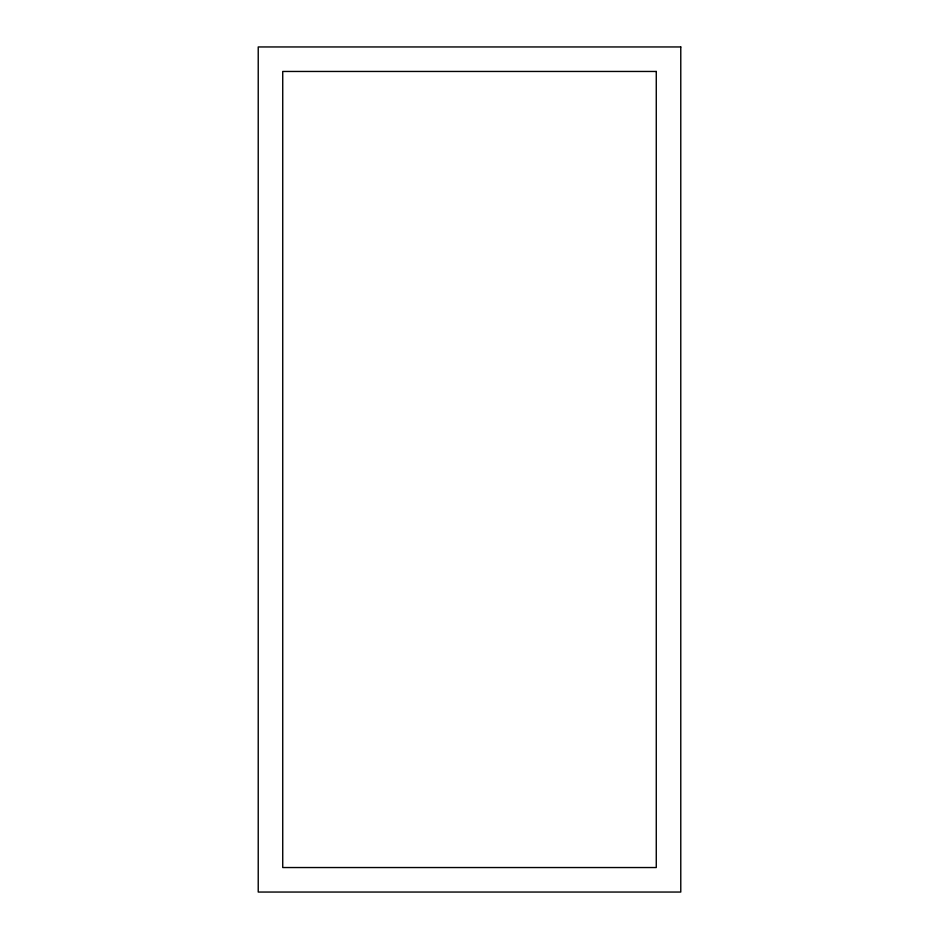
<?xml version="1.0" encoding="UTF-8"?>
<svg xmlns="http://www.w3.org/2000/svg" width="939" height="939" viewBox="0 0 939 939"><rect width="100%" height="100%" fill="white"/><g stroke="black" fill="none" stroke-linecap="round" stroke-linejoin="round"><path stroke-width="1.41" d="M680.775 46.95L258.225 46.95L258.225 892.05L680.775 892.05L680.775 46.95M656.267 71.458L282.733 71.458L282.733 867.542L656.267 867.542L656.267 71.458"/></g></svg>
